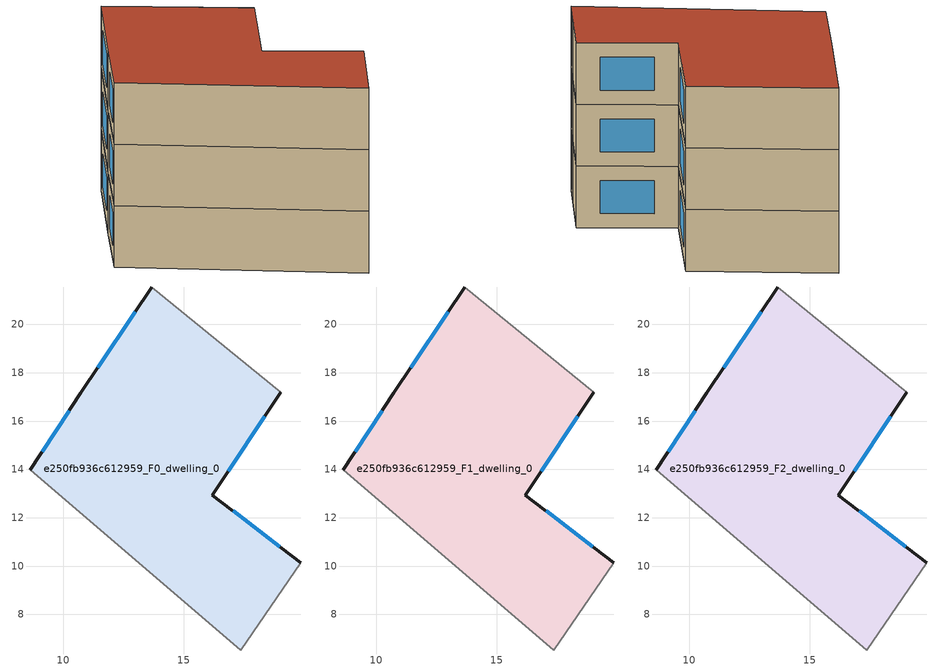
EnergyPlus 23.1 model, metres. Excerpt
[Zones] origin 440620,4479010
e250fb936c612959_F0_dwelling_0
 floor ground (EU_floor_Construction): 19.02,17.19 16.19,12.94 19.84,10.14 17.36,6.53 8.65,13.99 10.74,17.18 13.68,21.55 z0
 wall outside (EU_wall_Construction): 19.84,10.14 16.19,12.94 19.02,17.19 / 13.68,21.55 10.74,17.18 8.65,13.99 z0:3
 wall adiabatic (EU_wall_Construction): 8.65,13.99 17.36,6.53 19.84,10.14 / 19.02,17.19 13.68,21.55 z0:3
 window (EU_Window_Construction): 18.98,10.79 17.04,12.28 / 10.25,16.43 9.14,14.74 / 12.99,20.53 11.43,18.2 / 16.85,13.94 18.35,16.2 z0.7:2.3
e250fb936c612959_F1_dwelling_0
 floor to e250fb936c612959_F0_dwelling_0 (EU_floor_Construction): 19.02,17.19 16.19,12.94 19.83,10.14 17.36,6.53 8.65,13.99 10.74,17.18 13.68,21.55 z3
 wall outside (EU_wall_Construction): 19.84,10.14 16.19,12.94 19.02,17.19 / 13.68,21.55 10.74,17.18 8.65,13.99 z3:6
 wall adiabatic (EU_wall_Construction): 8.65,13.99 17.36,6.53 19.84,10.14 / 19.02,17.19 13.68,21.55 z3:6
 window (EU_Window_Construction): 18.98,10.79 17.04,12.28 / 10.25,16.43 9.14,14.74 / 12.99,20.53 11.43,18.2 / 16.85,13.94 18.35,16.2 z3.7:5.3
e250fb936c612959_F2_dwelling_0
 floor to e250fb936c612959_F1_dwelling_0 (EU_floor_Construction): 19.02,17.19 16.19,12.94 19.83,10.14 17.36,6.53 8.65,13.99 10.74,17.18 13.68,21.55 z6
 wall outside (EU_wall_Construction): 19.84,10.14 16.19,12.94 19.02,17.19 / 13.68,21.55 10.74,17.18 8.65,13.99 z6:9
 wall adiabatic (EU_wall_Construction): 8.65,13.99 17.36,6.53 19.84,10.14 / 19.02,17.19 13.68,21.55 z6:9
 window (EU_Window_Construction): 18.98,10.79 17.04,12.28 / 10.25,16.43 9.14,14.74 / 12.99,20.53 11.43,18.2 / 16.85,13.94 18.35,16.2 z6.7:8.3
 roof outside (EU_roof_Construction): 17.36,6.53 19.84,10.14 16.19,12.94 19.02,17.19 13.68,21.55 10.74,17.18 8.65,13.99 z9
shading: 8.65,13.99 18.06,7.56 z0:9
[Building]
EU S2 Campaign: North Axis=0; Terrain=City; Solar Distribution=FullExterior
[Site:Location]
Madrid: Latitude=40.5; Longitude=-3.5; Time Zone=1; Elevation=609
[SizingPeriod:WeatherFileDays]
AnnualSizingPeriod: Begin Month=1; Begin Day of Month=1; End Month=12; End Day of Month=31; Day of Week for Start Day=Monday; Use Weather File Daylight Saving Period=No; Use Weather File Rain and Snow Indicators=No
[MATERIAL]
EU_InternalMass_Material: Roughness=MediumRough; Thickness=0.1; Conductivity=1; Density=1800; Specific Heat=900; Thermal Absorptance=0.9; Solar Absorptance=0.7; Visible Absorptance=0.7
[MATERIAL:NOMASS] Roughness=MediumRough; Thermal Absorptance=0.9; Solar Absorptance=0.7; Visible Absorptance=0.7
Name | Thermal Resistance
EU_wall_NoMass | 0.419739
EU_roof_NoMass | 0.352165
EU_floor_NoMass | 0.608284
[WINDOWMATERIAL:SIMPLEGLAZINGSYSTEM]
EU_Window_SimpleGlazing: UFactor=4.8352; Solar Heat Gain Coefficient=0.85; Visible Transmittance=0.85
[CONSTRUCTION]
EU_wall_Construction: EU_wall_NoMass
EU_roof_Construction: EU_roof_NoMass
EU_floor_Construction: EU_floor_NoMass
EU_Window_Construction: EU_Window_SimpleGlazing
EU_InternalMass_Construction: EU_InternalMass_Material
[ZONE] Type=1; Multiplier=1; Ceiling Height=autocalculate; Floor Area=autocalculate; Part of Total Floor Area=Yes
Name | Volume
e250fb936c612959_F0_dwelling_0 | 247.197
e250fb936c612959_F1_dwelling_0; e250fb936c612959_F2_dwelling_0 | 247.196
[INTERNALMASS] Construction=EU_InternalMass_Construction; Surface Area=82.3989
Name | Zone or ZoneList
e250fb936c612959_F0_dwelling_0_EU_InternalMass | e250fb936c612959_F0_dwelling_0
e250fb936c612959_F1_dwelling_0_EU_InternalMass | e250fb936c612959_F1_dwelling_0
e250fb936c612959_F2_dwelling_0_EU_InternalMass | e250fb936c612959_F2_dwelling_0
[OTHEREQUIPMENT] Fuel Type=Electricity; Design Level Calculation Method=Watts/Area; Power per Zone Floor Area=1; Fraction Latent=0; Fraction Radiant=0; Fraction Lost=0; Carbon Dioxide Generation Rate=0; EndUse Subcategory=EU_Step8_InternalGains
Name | Zone or ZoneList or Space or SpaceList | Schedule
EU_Step8_InternalGain_e250fb936c612959_F0_dwelling_0_f000 | e250fb936c612959_F0_dwelling_0 | EU_Step8_GainSchedule_e250fb936c612959_F0_dwelling_0_f000
EU_Step8_InternalGain_e250fb936c612959_F1_dwelling_0_f000 | e250fb936c612959_F1_dwelling_0 | EU_Step8_GainSchedule_e250fb936c612959_F1_dwelling_0_f000
EU_Step8_InternalGain_e250fb936c612959_F2_dwelling_0_f000 | e250fb936c612959_F2_dwelling_0 | EU_Step8_GainSchedule_e250fb936c612959_F2_dwelling_0_f000
[ZONEVENTILATION:DESIGNFLOWRATE] Schedule=EU_AlwaysOn; Design Flow Rate Calculation Method=AirChanges/Hour; Air Changes per Hour=0.703302; Ventilation Type=Natural; Fan Pressure Rise=0; Fan Total Efficiency=1; Constant Term Coefficient=1; Temperature Term Coefficient=0; Velocity Term Coefficient=0; Velocity Squared Term Coefficient=0; Minimum Indoor Temperature=-100; Maximum Indoor Temperature=100; Delta Temperature=-100; Minimum Outdoor Temperature=-100; Maximum Outdoor Temperature=100; Maximum Wind Speed=40
Name | Zone or ZoneList or Space or SpaceList
EU_ConstantAir_e250fb936c612959_F0_dwelling_0 | e250fb936c612959_F0_dwelling_0
EU_ConstantAir_e250fb936c612959_F1_dwelling_0 | e250fb936c612959_F1_dwelling_0
EU_ConstantAir_e250fb936c612959_F2_dwelling_0 | e250fb936c612959_F2_dwelling_0
[HVACTEMPLATE:THERMOSTAT] Constant Heating Setpoint=20; Constant Cooling Setpoint=50
EU_HeatOnly_e250fb936c612959_F0_dwelling_0; EU_HeatOnly_e250fb936c612959_F1_dwelling_0; EU_HeatOnly_e250fb936c612959_F2_dwelling_0
[HVACTEMPLATE:ZONE:IDEALLOADSAIRSYSTEM] System Availability Schedule=EU_AlwaysOn; Maximum Heating Supply Air Temperature=50; Minimum Cooling Supply Air Temperature=13; Maximum Heating Supply Air Humidity Ratio=0.0156; Minimum Cooling Supply Air Humidity Ratio=0.0077; Heating Limit=NoLimit; Cooling Limit=NoLimit; Heating Availability Schedule=EU_AlwaysOn; Cooling Availability Schedule=EU_CoolingOff; Dehumidification Control Type=ConstantSensibleHeatRatio; Cooling Sensible Heat Ratio=0.7; Dehumidification Setpoint=60; Humidification Control Type=None; Humidification Setpoint=30; Outdoor Air Method=None; Outdoor Air Flow Rate per Person=0.00944; Outdoor Air Flow Rate per Zone Floor Area=0; Outdoor Air Flow Rate per Zone=0; Demand Controlled Ventilation Type=None; Outdoor Air Economizer Type=NoEconomizer; Heat Recovery Type=None; Sensible Heat Recovery Effectiveness=0.7; Latent Heat Recovery Effectiveness=0.65
Name | Template Thermostat
e250fb936c612959_F0_dwelling_0 | EU_HeatOnly_e250fb936c612959_F0_dwelling_0
e250fb936c612959_F1_dwelling_0 | EU_HeatOnly_e250fb936c612959_F1_dwelling_0
e250fb936c612959_F2_dwelling_0 | EU_HeatOnly_e250fb936c612959_F2_dwelling_0
[SIZING:ZONE] Zone Cooling Design Supply Air Temperature Input Method=SupplyAirTemperature; Zone Cooling Design Supply Air Temperature=13; Zone Heating Design Supply Air Temperature Input Method=SupplyAirTemperature; Zone Heating Design Supply Air Temperature=50; Zone Cooling Design Supply Air Humidity Ratio=0.008; Zone Heating Design Supply Air Humidity Ratio=0.008; Cooling Design Air Flow Method=DesignDay; Cooling Design Air Flow Rate=0; Cooling Minimum Air Flow per Zone Floor Area=0.000762; Cooling Minimum Air Flow=0; Cooling Minimum Air Flow Fraction=0.2; Heating Design Air Flow Method=DesignDay; Heating Design Air Flow Rate=0; Heating Maximum Air Flow per Zone Floor Area=0.002032; Heating Maximum Air Flow=0.141576; Heating Maximum Air Flow Fraction=0.3; Account for Dedicated Outdoor Air System=No; Dedicated Outdoor Air System Control Strategy=NeutralSupplyAir; Dedicated Outdoor Air Low Setpoint Temperature for Design=autosize; Dedicated Outdoor Air High Setpoint Temperature for Design=autosize; Zone Load Sizing Method=Sensible Load Only No Latent Load; Zone Latent Cooling Design Supply Air Humidity Ratio Input Method=HumidityRatioDifference; Zone Cooling Design Supply Air Humidity Ratio Difference=0.005; Zone Latent Heating Design Supply Air Humidity Ratio Input Method=HumidityRatioDifference; Zone Humidification Design Supply Air Humidity Ratio Difference=0.005
e250fb936c612959_F0_dwelling_0; e250fb936c612959_F1_dwelling_0; e250fb936c612959_F2_dwelling_0
[SCHEDULE:CONSTANT]
Name | Hourly Value
EU_AlwaysOn | 1
EU_CoolingOff | 0
[SCHEDULE:FILE] Column Number=1; Rows to Skip at Top=0; Number of Hours of Data=8760; Column Separator=Comma; Interpolate to Timestep=No; Minutes per Item=60; Adjust Schedule for Daylight Savings=Yes
Name | File
EU_Step8_GainSchedule_e250fb936c612959_F0_dwelling_0_f000 | ../../schedules/e250fb936c612959/e250fb936c612959_F0_dwelling_0_f000_gain.csv
EU_Step8_GainSchedule_e250fb936c612959_F1_dwelling_0_f000 | ../../schedules/e250fb936c612959/e250fb936c612959_F1_dwelling_0_f000_gain.csv
EU_Step8_GainSchedule_e250fb936c612959_F2_dwelling_0_f000 | ../../schedules/e250fb936c612959/e250fb936c612959_F2_dwelling_0_f000_gain.csv
